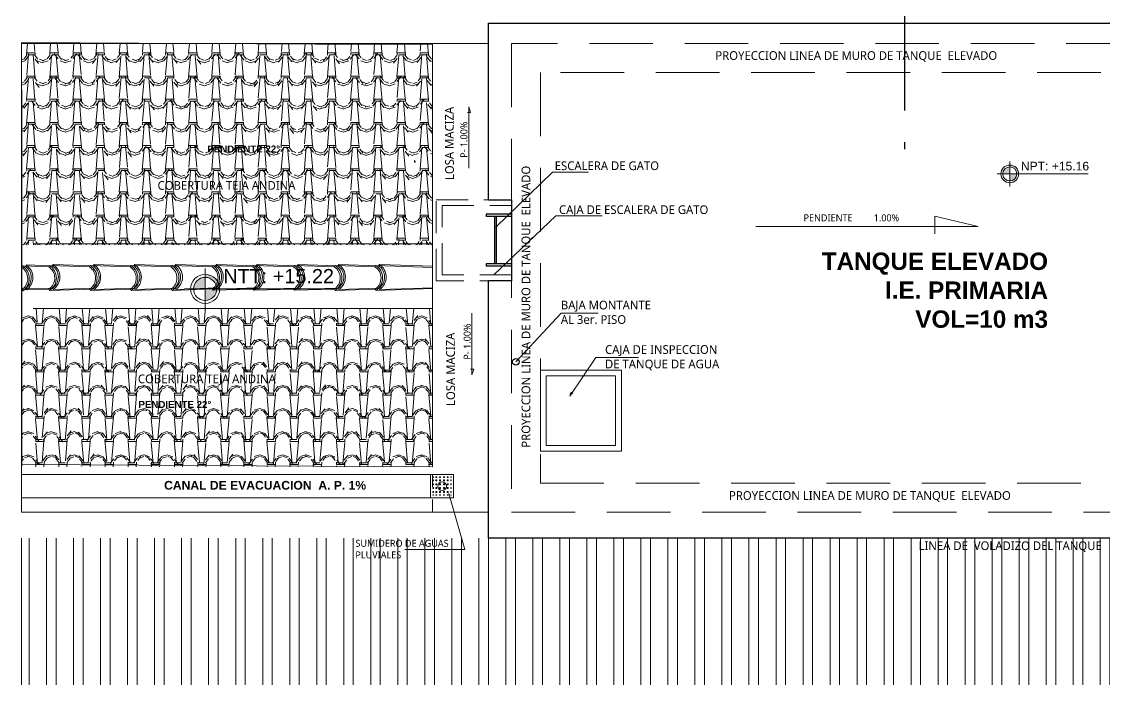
# Model space of a CAD drawing. Header units: metres. Extents: x 27 to 147, y -173 to 8.
# Drawn here: x 117.14 to 125.66, y -137.37 to -132.2 of the extents above; entities that cross this region are included whole.
import ezdxf

# ---------------------------------------------------------------- set-up
doc = ezdxf.new("R2010")
doc.units = ezdxf.units.M
for name, pattern in [('1CORTE', [1.5, 1, -0.25, 0, -0.25]), ('DASHED2', [0.375, 0.25, -0.125]), ('Rayas', [282.22222328186047, 141.11111164093, -141.1111116409305])]:
    doc.linetypes.add(name, pattern=pattern)
for name, color, linetype, lineweight in [('Estructura Compleja - Cubiertas_Pluma_Nº__32', 15, 'Continuous', 35), ('GRAFO 0 BLANCO', 7, 'Continuous', 0), ('grafo 2', 31, 'Continuous', 20), ('GYF-RESERVORIOS', 14, 'Continuous', 30), ('I.S.-PLANTAS', 251, 'Continuous', 13), ('I.S.-TUB SAL 2', 140, 'Continuous', 50), ('Mobiliario interno', 251, 'Continuous', 0), ('PROYECCION LOSA', 7, 'Rayas', 5), ('TEXTOS-SUBTITULO', 7, 'Continuous', 30), ('Vanos', 140, 'Continuous', 5)]:
    doc.layers.add(name, color=color, linetype=linetype, lineweight=lineweight)
doc.styles.add('Estilo-cotas', font='trebuc.ttf')
doc.styles.add('JOS', font='arial.ttf', dxfattribs={"height": 1})
doc.styles.add('TURBO_BASS', font='swisseb.ttf')

msp = doc.modelspace()

# ---------------------------------------------------------------- hatches: boundary and pattern name
at = {"layer": 'GRAFO 0 BLANCO', "true_color": 0x939598}
h = msp.add_hatch(color=252, dxfattribs=at)
edge = h.paths.add_edge_path()
edge.add_line((124.967435743119, -133.3929325023514), (124.9119500501392, -133.3929325014755))
edge.add_line((124.9119500501392, -133.3929325014755), (124.9119500501392, -133.4484181943457))
edge.add_arc((124.911950050632, -133.3929325014755), 0.05548569287027927, 269.9999994913017, 359.9999990956475)
edge = h.paths.add_edge_path()
edge.add_arc((124.9119500505224, -133.3929325023514), 0.05548569374606153, 90.00000039565423, 180)
edge.add_line((124.8564643571597, -133.3929325023514), (124.9119500501394, -133.3929325014755))
edge.add_line((124.9119500501392, -133.3929325014755), (124.9119500501392, -133.3374468086053))
edge = h.paths.add_edge_path()
edge.add_line((124.9119500501392, -133.3232888511042), (124.9119500501392, -133.3374468086053))
edge.add_arc((124.9119500497562, -133.3929325023514), 0.05548569374606153, 0, 89.99999960434582, ccw=False)
edge.add_line((124.967435743119, -133.3929325023514), (124.9815937014959, -133.3929325014755))
edge.add_arc((124.911950050632, -133.3929325014755), 0.06964365086400444, 0, 90.00000040528428)
h = msp.add_hatch(color=252, dxfattribs=at)
edge = h.paths.add_edge_path()
edge.add_line((118.6736763081501, -134.2971403894366), (118.5827284836202, -134.297140388001))
edge.add_line((118.5827284836202, -134.2971403880009), (118.5827284836202, -134.3880882123512))
edge.add_arc((118.582728484428, -134.2971403880009), 0.0909478243503778, 269.9999994913017, 359.9999990956475)
edge = h.paths.add_edge_path()
edge.add_arc((118.5827284842483, -134.2971403894366), 0.09094782578589185, 90.00000039565423, 180)
edge.add_line((118.4917806590907, -134.2971403894366), (118.5827284836206, -134.297140388001))
edge.add_line((118.5827284836202, -134.2971403880009), (118.5827284836202, -134.2061925636507))
edge = h.paths.add_edge_path()
edge.add_line((118.5827284836202, -134.182985942892), (118.5827284836202, -134.2061925636506))
edge.add_arc((118.5827284829924, -134.2971403894366), 0.09094782578589185, 0, 89.99999960434582, ccw=False)
edge.add_line((118.6736763081501, -134.2971403894366), (118.6968829303443, -134.297140388001))
edge.add_arc((118.582728484428, -134.2971403880009), 0.1141544459164764, 0, 90.00000040528428)
at = {"layer": 'I.S.-PLANTAS'}
h = msp.add_hatch(dxfattribs=at)
h.set_pattern_fill('SPANTIL1', color=13, scale=0.1820183943898923, style=2, pattern_type=2)
h.set_pattern_definition([(94.96969999999999, (373.8902388640589, 175.3504138949341), (0.182016812105273, -2.184220924074259), [0.1680888907040226, -4.034132102767782]), (0, (373.8756773925078, 175.5178708177728), (0.1820183943898924, 0.1820183943898923), [0.01456147155119139, -0.167456922838701]), (180, (374.0576957868976, 175.5324322893241), (-0.1820183943898924, -0.1820183943898923), [0.05096515042916986, -0.1310532439607225]), (270, (374.0067306364684, 175.5324322893241), (0.1820183943898923, -0.1820183943898923), [0.01820183943898923, -0.1638165549509031]), (90, (373.8902388640589, 175.5142304498851), (-0.1820183943898923, 0.1820183943898924), [0.01820183943898923, -0.1638165549509031]), (180, (373.8902388640589, 175.5324322893241), (-0.1820183943898924, -0.1820183943898923), [0.01456147155119139, -0.167456922838701]), (180, (374.0576957868976, 175.5178708177728), (-0.1820183943898924, -0.1820183943898923), [0.03640367887797848, -0.1456147155119139]), (265.0303, (374.0212921080196, 175.5178708177728), (-0.1820168121052751, -2.184220924074259), [0.1680888907040226, -4.034132102767782]), (232.6961, (374.0212921080196, 175.5087698980533), (2.366236558767758, 3.094314659813084), [0.04805431226608669, -4.757369269570018]), (198.4349, (373.9921691649173, 175.4705460352315), (-0.3640368678836977, -0.1820181037470533), [0.04604737744954375, -0.5295452047065418]), (161.5651, (373.9484847502637, 175.4559845636803), (0.3640368678836977, -0.1820181037470536), [0.04604737744954376, -0.5295452047065419]), (127.3039, (373.9048003356102, 175.4705460352315), (-2.366236558767758, 3.094314659813084), [0.04805431226608669, -4.757369269570018]), (200.2249, (373.9830682451978, 175.4832873228389), (2.002201840347323, 0.7280750947916921), [0.03685599458803736, -3.648735637424739]), (159.7751, (373.9484847502637, 175.4705460352315), (-2.002201840347323, 0.7280750947916927), [0.03685599458803734, -3.648735637424739]), (127.4054, (373.9139012553296, 175.4832873228389), (-1.820185755457934, 2.366237755556367), [0.0389535745649863, -3.856410070559052]), (232.5946, (374.0067306364684, 175.5142304498851), (1.820185755457935, 2.366237755556365), [0.03895357456498646, -3.856410070559069])])
h.paths.add_polyline_path([(120.3704249232273, -132.3678953576365), (117.1398441288075, -132.3678953576365), (117.1398421179423, -133.9491769562304), (120.3704229123622, -133.9491769562304)])
h = msp.add_hatch(dxfattribs=at)
h.set_pattern_fill('SPANTIL1', color=13, scale=0.1820183943898923, style=2, pattern_type=2)
h.set_pattern_definition([(274.9697, (378.6274624496851, 175.7547181478436), (-0.1820168121052733, 2.184220924074259), [0.1680888907040226, -4.034132102767782]), (180, (378.6420239212363, 175.587261225005), (-0.1820183943898924, -0.1820183943898923), [0.01456147155119139, -0.167456922838701]), (0, (378.4600055268465, 175.5726997534537), (0.1820183943898923, 0.1820183943898923), [0.05096515042916986, -0.1310532439607225]), (90, (378.5109706772756, 175.5726997534537), (-0.1820183943898923, 0.1820183943898923), [0.01820183943898923, -0.1638165549509031]), (270, (378.6274624496851, 175.5909015928927), (0.1820183943898923, -0.1820183943898923), [0.01820183943898923, -0.1638165549509031]), (0, (378.6274624496851, 175.5726997534537), (0.1820183943898923, 0.1820183943898923), [0.01456147155119139, -0.167456922838701]), (0, (378.4600055268465, 175.587261225005), (0.1820183943898923, 0.1820183943898923), [0.03640367887797848, -0.1456147155119139]), (85.0303, (378.4964092057245, 175.587261225005), (0.1820168121052748, 2.184220924074259), [0.168088890704022, -4.034132102767763]), (52.69609999999999, (378.4964092057245, 175.5963621447245), (-2.366236558767757, -3.094314659813084), [0.04805431226608669, -4.757369269570018]), (18.4349, (378.5255321488269, 175.6345860075463), (0.3640368678836977, 0.1820181037470534), [0.04604737744954359, -0.5295452047065393]), (341.5651, (378.5692165634804, 175.6491474790975), (-0.3640368678836977, 0.1820181037470535), [0.04604737744954374, -0.5295452047065417]), (307.3039, (378.612900978134, 175.6345860075463), (2.366236558767758, -3.094314659813084), [0.04805431226608669, -4.757369269570018]), (20.2249, (378.5346330685463, 175.621844719939), (-2.002201840347323, -0.7280750947916922), [0.0368559945880372, -3.648735637424723]), (339.7751, (378.5692165634804, 175.6345860075463), (2.002201840347323, -0.7280750947916925), [0.03685599458803735, -3.648735637424739]), (307.4054, (378.6038000584145, 175.621844719939), (1.820185755457935, -2.366237755556366), [0.03895357456498646, -3.856410070559069]), (52.5946, (378.5109706772756, 175.5909015928927), (-1.820185755457935, -2.366237755556366), [0.03895357456498646, -3.856410070559069])])
h.paths.add_polyline_path([(120.3704330994852, -134.4495655298609), (117.1398504295964, -134.4495654236482), (117.1398317257352, -135.6955365778246), (120.370414395624, -135.6955366840374)])
at = {"layer": 'Mobiliario interno'}
h = msp.add_hatch(dxfattribs=at)
h.set_pattern_fill('STEEL', color=256, scale=1.7, angle=45)
h.set_pattern_definition([(90, (285.4979310716631, 195.4836058860733), (-0.2125000000000001, 0), []), (90, (285.422800976162, 195.5587359815744), (-0.2125000000000001, 0), [])])
h.paths.add_polyline_path([(117.2192027464145, -136.2571803287343), (127.6396572425206, -136.2570560307564), (127.6394295262844, -136.3321184444627), (127.6395938747117, -143.0152773942381), (120.824278805521, -143.0152749032225), (120.8241144570936, -143.0344686229824), (117.1394868925689, -143.0344686229824), (117.1395388754795, -136.2571210916067)])

# ---------------------------------------------------------------- linework, layer by layer
at = {"layer": 'Estructura Compleja - Cubiertas_Pluma_Nº__32', "linetype": 'Continuous', "lineweight": 25}
msp.add_arc((120.2504199210138, -133.2890353149089), 0.0207426888659356, 177.4508896730731, 218.6865147182809, dxfattribs=at)
at = {"layer": 'GRAFO 0 BLANCO', "color": 252, "true_color": 0x939598}
for p, q in [((124.9119500501392, -133.3929325014755), (124.9119500501392, -133.2946023514613)), ((124.9119500501392, -133.2946023514613), (124.9119500501392, -133.4912626532414)), ((124.8136198989207, -133.3929325014755), (125.5292354911153, -133.3929325014755)), ((125.5292354911153, -133.3929325014755), (124.9119500501392, -133.3929325014755)), ((118.5827284836202, -134.2971403880009), (118.5827284836202, -134.1359652679074)), ((118.5827284836202, -134.1359652679074), (118.5827284836202, -134.4583155109657)), ((118.4215533615528, -134.2971403880009), (119.5945346800606, -134.2971403880009)), ((119.5945346800606, -134.2971403880009), (118.5827284836202, -134.2971403880009))]:
    msp.add_line(p, q, dxfattribs=at)
for centre, radius in [((124.9119500501392, -133.3929325014755), 0.0696436513754476), ((124.9119500501392, -133.3929325014755), 0.05548569300177488), ((118.5827284836202, -134.2971403880009), 0.1141544467547942), ((118.5827284836202, -134.2971403880009), 0.09094782456591517)]:
    msp.add_circle(centre, radius, dxfattribs=at)
at = {"layer": 'grafo 2', "linetype": 'Continuous'}
msp.add_lwpolyline([(120.8104311437078, -136.0528249249549), (117.1395369476054, -136.0528263537727), (117.1395369476054, -132.3678970707401), (120.8104311437078, -132.3678956419223)], dxfattribs=at)
at = {"layer": 'GYF-RESERVORIOS'}
for p, q in [((120.8104311437078, -133.5955764566332), (120.9924864045154, -133.5955764566332)), ((120.9924864045154, -133.5955764566332), (120.9924864045137, -134.2326408369979)), ((120.9924864045146, -134.2326408369979), (120.8104311437078, -134.2326408369979))]:
    msp.add_line(p, q, dxfattribs=at)
msp.add_lwpolyline([(120.8104311437078, -133.5955764566332), (120.8104311437078, -132.2081574288979), (126.7868733495844, -132.2081574288979), (126.7868733495844, -136.2571210464311), (120.8104311437078, -136.2571210464311), (120.8104311437078, -134.2326408369979)], dxfattribs=at)
at = {"layer": 'I.S.-PLANTAS', "color": 251, "linetype": 'DASHED2', "lineweight": 9, "ltscale": 0.2}
msp.add_line((120.3704514577255, -136.0530625308857), (120.3704514577255, -132.3681332461579), dxfattribs=at)
at = {"layer": 'I.S.-PLANTAS', "color": 13}
for p, q in [((117.2305534443448, -133.9426629200051), (120.3748048510885, -133.9426629200051)), ((117.2305689051386, -133.9426783807988), (120.3748203118823, -133.9426783807988)), ((117.1466003889135, -134.1167679413875), (117.1398421845403, -134.1270764822611)), ((117.1466158497074, -134.1167834021812), (117.1398576453342, -134.1270919430548)), ((117.3524162336078, -134.1236804806622), (117.1466003878149, -134.1167679413506)), ((117.3805222215822, -134.1157868239658), (117.1747063757894, -134.1088742846542)), ((117.359174437981, -134.1133719380935), (117.3524162336078, -134.1236804789671)), ((117.6728279943483, -134.123906319109), (117.359174437981, -134.1133719380935)), ((117.3872804259554, -134.105478281397), (117.3805222215822, -134.1157868222706)), ((117.7009339823227, -134.1160126624125), (117.3872804259554, -134.105478281397)), ((117.6795861988275, -134.1135977765402), (117.6728279943483, -134.123906319109)), ((117.9932397551948, -134.1241321575557), (117.6795861988275, -134.1135977765402)), ((117.7076921868019, -134.1057041198438), (117.7009339823227, -134.1160126624125)), ((118.0213457431693, -134.1162385008593), (117.7076921868019, -134.1057041198438)), ((117.999997959568, -134.1138236166822), (117.9932397551948, -134.1241321575557)), ((118.3136515159354, -134.1243579960025), (117.999997959568, -134.1138236166822)), ((118.0281039475424, -134.1059299599857), (118.0213457431693, -134.1162385008593)), ((118.3417575039098, -134.116464339306), (118.0281039475424, -134.1059299599857)), ((118.3231863142432, -134.1135582246379), (118.3134147675324, -134.1243500439206)), ((118.6368221199738, -134.1225512850381), (118.3231863142432, -134.1135582246379)), ((118.3512923022176, -134.1056645679415), (118.3415207555068, -134.1164563872242)), ((118.6649281079482, -134.1146576283417), (118.3512923022176, -134.1056645679415)), ((118.643580324347, -134.1122427441646), (118.6368221199738, -134.1225512850381)), ((118.9572338807143, -134.1227771234849), (118.643580324347, -134.1122427441646)), ((118.6716863123214, -134.1043490874681), (118.6649281079482, -134.1146576283417)), ((118.9853398686888, -134.1148834667884), (118.6716863123214, -134.1043490874681)), ((118.9639920850875, -134.1124685826113), (118.9572338807143, -134.1227771234849)), ((119.2776456414549, -134.1230029619316), (118.9639920850875, -134.1124685826113)), ((118.9920980730619, -134.1045749259148), (118.9853398686888, -134.1148834667884)), ((119.3057516294293, -134.1151093052351), (118.9920980730619, -134.1045749259148)), ((119.284403845934, -134.1126944210581), (119.2776456414549, -134.1230029619316)), ((119.5980574023014, -134.1232288020735), (119.284403845934, -134.1126944210581)), ((119.3125098339085, -134.1048007643616), (119.3057516294293, -134.1151093052351)), ((119.6261633902758, -134.1153351453771), (119.3125098339085, -134.1048007643616)), ((119.6048156066746, -134.1129202612), (119.5980574023014, -134.1232288020735)), ((119.918469163042, -134.1234546405203), (119.6048156066746, -134.1129202612)), ((119.632921594649, -134.1050266045036), (119.6261633902758, -134.1153351453771)), ((119.9465751510164, -134.1155609838239), (119.632921594649, -134.1050266045036)), ((119.9252273674151, -134.1131460996468), (119.918469163042, -134.1234546405203)), ((120.370451456724, -134.1280994114906), (119.9252273674151, -134.1131460996468)), ((119.9533333553895, -134.1052524429503), (119.9465751510164, -134.1155609838239)), ((120.3704253433846, -134.119260909055), (119.9533333553895, -134.1052524429503)), ((117.3825366217777, -134.290700999635), (117.1747063757894, -134.2972819097686)), ((117.3895304389962, -134.3008511650765), (117.3825366217777, -134.2907009979399)), ((117.7029483825182, -134.2909268380818), (117.3895304389962, -134.3008511650765)), ((117.7099421997368, -134.3010770035232), (117.7029483825182, -134.2909268380818)), ((118.0233601432588, -134.2911526765286), (117.7099421997368, -134.3010770035232)), ((118.0303539604773, -134.30130284197), (118.0233601432588, -134.2911526765286)), ((118.3437719039994, -134.2913785149753), (118.0303539604773, -134.30130284197)), ((118.6388365200634, -134.2974654607074), (118.3254278482136, -134.3081948635215)), ((118.353533836188, -134.3003012068251), (118.3437719039994, -134.2913785149753)), ((118.6669425080378, -134.289571804011), (118.353533836188, -134.3003012068251)), ((118.6458303372819, -134.3076156261488), (118.6388365200634, -134.2974654607074)), ((118.9592482808039, -134.2976912991542), (118.6458303372819, -134.3076156261488)), ((118.6739363252563, -134.2997219694524), (118.6669425080378, -134.289571804011)), ((118.9873542687783, -134.2897976424577), (118.6739363252563, -134.2997219694524)), ((118.9662420980225, -134.3078414645956), (118.9592482808039, -134.2976912991542)), ((119.2796600416504, -134.2979171392961), (118.9662420980225, -134.3078414645956)), ((118.9943480859969, -134.2999478078991), (118.9873542687783, -134.2897976424577)), ((119.3077660296248, -134.2900234825996), (118.9943480859969, -134.2999478078991)), ((119.2866538588689, -134.3080673047375), (119.2796600416504, -134.2979171392961)), ((119.600071802391, -134.2981429777428), (119.2866538588689, -134.3080673047375)), ((119.3147598468433, -134.300173648041), (119.3077660296248, -134.2900234825996)), ((119.6281777903654, -134.2902493210464), (119.3147598468433, -134.300173648041)), ((119.6070656196096, -134.3082931431842), (119.600071802391, -134.2981429777428)), ((119.635171607584, -134.3003994864878), (119.6281777903654, -134.2902493210464)), ((119.9485895511059, -134.2904751594931), (119.635171607584, -134.3003994864878)), ((120.3727293474941, -134.2944201522346), (119.9274773803501, -134.308518981631)), ((119.9555833683245, -134.3006253249346), (119.9485895511059, -134.2904751594931)), ((120.3727014726551, -134.2874173496193), (119.9555833683245, -134.3006253249346)), ((117.1488504019544, -134.312140825067), (117.1418565847358, -134.3019906579304)), ((117.1488658627483, -134.3121562858607), (117.1418720455297, -134.3020061187241)), ((117.3544306338033, -134.2985946563315), (117.1466003878149, -134.3051755664651)), ((117.3614244510218, -134.308744821773), (117.3544306338033, -134.2985946546363)), ((117.6748423945438, -134.2988204947782), (117.3614244510218, -134.308744821773)), ((117.6818362117624, -134.3089706602197), (117.6748423945438, -134.2988204947782)), ((117.9952541552844, -134.299046333225), (117.6818362117624, -134.3089706602197)), ((118.0022479725029, -134.3091964986664), (117.9952541552844, -134.299046333225)), ((118.315665916025, -134.2992721716718), (118.0022479725029, -134.3091964986664)), ((118.3254278482136, -134.3081948635215), (118.315665916025, -134.2992721716718)), ((119.9204835631315, -134.2983688161896), (119.6070656196096, -134.3082931431842)), ((119.9274773803501, -134.308518981631), (119.9204835631315, -134.2983688161896)), ((117.2305534443448, -134.4499266003423), (120.3704330994852, -134.4499266003423))]:
    msp.add_line(p, q, dxfattribs=at)
msp.add_lwpolyline([(120.3704253055519, -135.6955366840374), (117.1395369121656, -135.6778487550108), (117.1395368419776, -132.3590524774494), (120.3704252353639, -132.376740406476)], close=True, dxfattribs=at)
for centre, radius, start, end in [((117.0820621026221, -134.2152105955294), 0.1053857655607877, 304.5681930095083, 56.75144308248212), ((117.0820621026221, -134.2152105955294), 0.1177121334209242, 304.5681930095083, 56.75144308248212), ((117.1101680905965, -134.2073169388329), 0.1053857655607877, 304.5681930095083, 56.75144308248212), ((117.1101680905965, -134.2073169388329), 0.1177121334209242, 304.5681930095083, 56.75144308248212), ((117.2946361516895, -134.2118145922354), 0.1053857655607877, 304.5681930095083, 56.75144308248212), ((117.2946361516895, -134.2118145922354), 0.1177121334209242, 304.5681930095083, 56.75144308248212), ((117.3227421396639, -134.2039209355389), 0.1053857655607877, 304.5681930095083, 56.75144308248212), ((117.3227421396639, -134.2039209355389), 0.1177121334209242, 304.5681930095083, 56.75144308248212), ((117.6150479124301, -134.2120404306821), 0.1053857655607877, 304.5681930095083, 56.75144308248212), ((117.6150479124301, -134.2120404306821), 0.1177121334209242, 304.5681930095083, 56.75144308248212), ((117.6431539004045, -134.2041467739857), 0.1053857655607877, 304.5681930095083, 56.75144308248212), ((117.6431539004045, -134.2041467739857), 0.1177121334209242, 304.5681930095083, 56.75144308248212), ((117.9354596731706, -134.2122662691289), 0.1053857655607877, 304.5681930095083, 56.75144308248212), ((117.9354596731706, -134.2122662691289), 0.1177121334209242, 304.5681930095083, 56.75144308248212), ((117.963565661145, -134.2043726124324), 0.1053857655607877, 304.5681930095083, 56.75144308248212), ((117.963565661145, -134.2043726124324), 0.1177121334209242, 304.5681930095083, 56.75144308248212), ((118.2558714340171, -134.2124921075756), 0.1053857655607877, 304.5681930095083, 56.75144308248212), ((118.2592363083595, -134.2116259324412), 0.1170763787178998, 304.4280288893383, 56.89160718704978), ((118.2839774219916, -134.2045984508792), 0.1053857655607877, 304.5681930095083, 56.75144308248212), ((118.2873422963339, -134.2037322757448), 0.1170763787178998, 304.4280288893383, 56.89160718704978), ((118.5790420379495, -134.2106853966113), 0.1053857655607877, 304.5681930095083, 56.75144308248212), ((118.5790420379495, -134.2106853966113), 0.1177121334209242, 304.5681930095083, 56.75144308248212), ((118.6071480259239, -134.2027917399148), 0.1053857655607877, 304.5681930095083, 56.75144308248212), ((118.6071480259239, -134.2027917399148), 0.1177121334209242, 304.5681930095083, 56.75144308248212), ((118.8994537987961, -134.210911235058), 0.1053857655607877, 304.5681930095083, 56.75144308248212), ((118.8994537987961, -134.210911235058), 0.1177121334209242, 304.5681930095083, 56.75144308248212), ((118.9275597867705, -134.2030175783615), 0.1053857655607877, 304.5681930095083, 56.75144308248212), ((118.9275597867705, -134.2030175783615), 0.1177121334209242, 304.5681930095083, 56.75144308248212), ((119.2198655595366, -134.2111370751999), 0.1053857655607877, 304.5681930095083, 56.75144308248212), ((119.2198655595366, -134.2111370751999), 0.1177121334209242, 304.5681930095083, 56.75144308248212), ((119.247971547511, -134.2032434185035), 0.1053857655607877, 304.5681930095083, 56.75144308248212), ((119.247971547511, -134.2032434185035), 0.1177121334209242, 304.5681930095083, 56.75144308248212), ((119.5402773202772, -134.2113629136467), 0.1053857655607877, 304.5681930095083, 56.75144308248212), ((119.5402773202772, -134.2113629136467), 0.1177121334209242, 304.5681930095083, 56.75144308248212), ((119.5683833082516, -134.2034692569503), 0.1053857655607877, 304.5681930095083, 56.75144308248212), ((119.5683833082516, -134.2034692569503), 0.1177121334209242, 304.5681930095083, 56.75144308248212), ((119.8606890810178, -134.2115887520935), 0.1053857655607877, 304.5681930095083, 56.75144308248212), ((119.8606890810178, -134.2115887520935), 0.1177121334209242, 304.5681930095083, 56.75144308248212), ((119.8887950689922, -134.203695095397), 0.1053857655607877, 304.5681930095083, 56.75144308248212), ((119.8887950689922, -134.203695095397), 0.1177121334209242, 304.5681930095083, 56.75144308248212)]:
    msp.add_arc(centre, radius, start, end, dxfattribs=at)
at = {"layer": 'I.S.-TUB SAL 2', "color": 3, "lineweight": 30}
msp.add_circle((121.0255667092047, -134.8697053369567), 0.02613760126645956, dxfattribs=at)
at = {"layer": 'PROYECCION LOSA'}
msp.add_line((117.1395388754795, -136.2571210916067), (117.1394868925689, -142.0529060783468), dxfattribs=at)
at = {"layer": 'Vanos', "color": 3, "linetype": '1CORTE', "lineweight": 30}
msp.add_line((124.0823764638221, -131.8931905804972), (124.0843121898673, -133.198282107506), dxfattribs=at)
at = {"layer": 'Vanos', "color": 145, "linetype": 'DASHED2'}
for p, q in [((120.1431860159396, -132.3678955223397), (117.4583777700438, -132.3678952037663)), ((120.1431888353113, -136.052824845908), (117.4583744745145, -136.0528255553966))]:
    msp.add_line(p, q, dxfattribs=at)
at = {"layer": 'Vanos', "color": 145}
for p, q in [((120.3704514577255, -132.7086887199667), (120.3704514577255, -132.5266703255768)), ((121.0255667092047, -134.8697053369567), (121.3843848450137, -134.4878186381532)), ((121.3843848450137, -134.4878186381532), (121.6747463322428, -134.4870113013323)), ((121.4521352868121, -135.1396546022564), (121.6557315633793, -134.8359332646891)), ((121.6557315633793, -134.8359332646891), (121.9926515873443, -134.8359332646891)), ((121.4521352868121, -135.1396546022564), (121.4595036114173, -135.1101951487863)), ((121.4595036114173, -135.1101951487863), (121.4745519295921, -135.1207011777725)), ((120.5369711197001, -135.7565928711002), (120.3549527253102, -135.7565928711002)), ((120.3549527253102, -135.7565928711002), (120.3549527253102, -135.93861126549)), ((120.3777050246089, -135.7755531205157), (120.3739129747258, -135.7755531205157)), ((120.3739129747258, -135.7755531205157), (120.3739129747258, -135.7793451703989)), ((120.3739129747258, -135.7793451703989), (120.3739129747258, -135.7755531205157)), ((120.3739129747258, -135.7755531205157), (120.3777050246089, -135.7755531205157)), ((120.3739129747258, -135.7793451703989), (120.3777050246089, -135.7793451703989)), ((120.3777050246089, -135.7793451703989), (120.3739129747258, -135.7793451703989)), ((120.3777050246089, -135.7983054198145), (120.3739129747258, -135.7983054198145)), ((120.3739129747258, -135.7983054198145), (120.3739129747258, -135.8058895195807)), ((120.3739129747258, -135.7983054198145), (120.3777050246089, -135.7983054198145)), ((120.3739129747258, -135.8058895195807), (120.3739129747258, -135.7983054198145)), ((120.3739129747258, -135.8058895195807), (120.3777050246089, -135.8058895195807)), ((120.3777050246089, -135.8058895195807), (120.3739129747258, -135.8058895195807)), ((120.3777050246089, -135.8286418188795), (120.3739129747258, -135.8286418188795)), ((120.3739129747258, -135.8286418188795), (120.3739129747258, -135.8362259186457)), ((120.3739129747258, -135.8286418188795), (120.3777050246089, -135.8286418188795)), ((120.3739129747258, -135.8362259186457), (120.3739129747258, -135.8286418188795)), ((120.3777050246089, -135.7793451703989), (120.3777050246089, -135.7755531205157)), ((120.3777050246089, -135.7755531205157), (120.3777050246089, -135.7793451703989)), ((120.3777050246089, -135.8058895195807), (120.3777050246089, -135.7983054198145)), ((120.3777050246089, -135.7983054198145), (120.3777050246089, -135.8058895195807)), ((120.3777050246089, -135.8362259186457), (120.3777050246089, -135.8286418188795)), ((120.3777050246089, -135.8286418188795), (120.3777050246089, -135.8362259186457)), ((120.4042493737908, -135.7755531205157), (120.3966652740245, -135.7755531205157)), ((120.3966652740245, -135.7755531205157), (120.3966652740245, -135.7793451703989)), ((120.3966652740245, -135.7793451703989), (120.3966652740245, -135.7755531205157)), ((120.3966652740245, -135.7755531205157), (120.4042493737908, -135.7755531205157)), ((120.3966652740245, -135.7793451703989), (120.4042493737908, -135.7793451703989)), ((120.4042493737908, -135.7793451703989), (120.3966652740245, -135.7793451703989)), ((120.4042493737908, -135.7983054198145), (120.3966652740245, -135.7983054198145)), ((120.3966652740245, -135.7983054198145), (120.3966652740245, -135.8058895195807)), ((120.3966652740245, -135.8058895195807), (120.3966652740245, -135.7983054198145)), ((120.3966652740245, -135.7983054198145), (120.4042493737908, -135.7983054198145)), ((120.3966652740245, -135.8058895195807), (120.4042493737908, -135.8058895195807)), ((120.4042493737908, -135.8058895195807), (120.3966652740245, -135.8058895195807)), ((120.4042493737908, -135.8286418188795), (120.3966652740245, -135.8286418188795)), ((120.3966652740245, -135.8286418188795), (120.3966652740245, -135.8362259186457)), ((120.3966652740245, -135.8362259186457), (120.3966652740245, -135.8286418188795)), ((120.3966652740245, -135.8286418188795), (120.4042493737908, -135.8286418188795)), ((120.4042493737908, -135.7793451703989), (120.4042493737908, -135.7755531205157)), ((120.4042493737908, -135.7755531205157), (120.4042493737908, -135.7793451703989)), ((120.4042493737908, -135.8058895195807), (120.4042493737908, -135.7983054198145)), ((120.4042493737908, -135.7983054198145), (120.4042493737908, -135.8058895195807)), ((120.4042493737908, -135.8362259186457), (120.4042493737908, -135.8286418188795)), ((120.4042493737908, -135.8286418188795), (120.4042493737908, -135.8362259186457)), ((120.4345857728557, -135.7755531205157), (120.4270016730895, -135.7755531205157)), ((120.4270016730895, -135.7755531205157), (120.4270016730895, -135.7793451703989)), ((120.4270016730895, -135.7793451703989), (120.4270016730895, -135.7755531205157)), ((120.4270016730895, -135.7755531205157), (120.4345857728557, -135.7755531205157)), ((120.4270016730895, -135.7793451703989), (120.4345857728557, -135.7793451703989)), ((120.4345857728557, -135.7793451703989), (120.4270016730895, -135.7793451703989)), ((120.4345857728557, -135.7983054198145), (120.4270016730895, -135.7983054198145)), ((120.4270016730895, -135.7983054198145), (120.4270016730895, -135.8058895195807)), ((120.4270016730895, -135.8058895195807), (120.4270016730895, -135.7983054198145)), ((120.4270016730895, -135.7983054198145), (120.4345857728557, -135.7983054198145)), ((120.4270016730895, -135.8058895195807), (120.4345857728557, -135.8058895195807)), ((120.4345857728557, -135.8058895195807), (120.4270016730895, -135.8058895195807)), ((120.4345857728557, -135.8286418188795), (120.4270016730895, -135.8286418188795)), ((120.4270016730895, -135.8286418188795), (120.4270016730895, -135.8362259186457)), ((120.4270016730895, -135.8362259186457), (120.4270016730895, -135.8286418188795)), ((120.4270016730895, -135.8286418188795), (120.4345857728557, -135.8286418188795)), ((120.4345857728557, -135.7793451703989), (120.4345857728557, -135.7755531205157)), ((120.4345857728557, -135.7755531205157), (120.4345857728557, -135.7793451703989)), ((120.4345857728557, -135.8058895195807), (120.4345857728557, -135.7983054198145)), ((120.4345857728557, -135.7983054198145), (120.4345857728557, -135.8058895195807)), ((120.4345857728557, -135.8362259186457), (120.4345857728557, -135.8286418188795)), ((120.4345857728557, -135.8286418188795), (120.4345857728557, -135.8362259186457)), ((120.4649221719208, -135.7755531205157), (120.4573380721545, -135.7755531205157)), ((120.4573380721545, -135.7755531205157), (120.4573380721545, -135.7793451703989)), ((120.4573380721545, -135.7793451703989), (120.4573380721545, -135.7755531205157)), ((120.4573380721545, -135.7755531205157), (120.4649221719208, -135.7755531205157)), ((120.4573380721545, -135.7793451703989), (120.4649221719208, -135.7793451703989)), ((120.4649221719208, -135.7793451703989), (120.4573380721545, -135.7793451703989)), ((120.4649221719208, -135.7983054198145), (120.4573380721545, -135.7983054198145)), ((120.4573380721545, -135.7983054198145), (120.4573380721545, -135.8058895195807)), ((120.4573380721545, -135.8058895195807), (120.4573380721545, -135.7983054198145)), ((120.4573380721545, -135.7983054198145), (120.4649221719208, -135.7983054198145)), ((120.4573380721545, -135.8058895195807), (120.4649221719208, -135.8058895195807)), ((120.4649221719208, -135.8058895195807), (120.4573380721545, -135.8058895195807)), ((120.4649221719208, -135.8286418188795), (120.4573380721545, -135.8286418188795)), ((120.4573380721545, -135.8286418188795), (120.4573380721545, -135.8362259186457)), ((120.4573380721545, -135.8362259186457), (120.4573380721545, -135.8286418188795)), ((120.4573380721545, -135.8286418188795), (120.4649221719208, -135.8286418188795)), ((120.4649221719208, -135.7793451703989), (120.4649221719208, -135.7755531205157)), ((120.4649221719208, -135.7755531205157), (120.4649221719208, -135.7793451703989)), ((120.4649221719208, -135.8058895195807), (120.4649221719208, -135.7983054198145)), ((120.4649221719208, -135.7983054198145), (120.4649221719208, -135.8058895195807)), ((120.4649221719208, -135.8362259186457), (120.4649221719208, -135.8286418188795)), ((120.4649221719208, -135.8286418188795), (120.4649221719208, -135.8362259186457)), ((120.4952585709857, -135.7755531205157), (120.4876744712195, -135.7755531205157)), ((120.4876744712195, -135.7755531205157), (120.4876744712195, -135.7793451703989)), ((120.4876744712195, -135.7793451703989), (120.4876744712195, -135.7755531205157)), ((120.4876744712195, -135.7755531205157), (120.4952585709857, -135.7755531205157)), ((120.4876744712195, -135.7793451703989), (120.4952585709857, -135.7793451703989)), ((120.4952585709857, -135.7793451703989), (120.4876744712195, -135.7793451703989)), ((120.4952585709857, -135.7983054198145), (120.4876744712195, -135.7983054198145)), ((120.4876744712195, -135.7983054198145), (120.4876744712195, -135.8058895195807)), ((120.4876744712195, -135.8058895195807), (120.4876744712195, -135.7983054198145)), ((120.4876744712195, -135.7983054198145), (120.4952585709857, -135.7983054198145)), ((120.4876744712195, -135.8058895195807), (120.4952585709857, -135.8058895195807)), ((120.4952585709857, -135.8058895195807), (120.4876744712195, -135.8058895195807)), ((120.4952585709857, -135.8286418188795), (120.4876744712195, -135.8286418188795)), ((120.4876744712195, -135.8286418188795), (120.4876744712195, -135.8362259186457)), ((120.4876744712195, -135.8362259186457), (120.4876744712195, -135.8286418188795)), ((120.4876744712195, -135.8286418188795), (120.4952585709857, -135.8286418188795)), ((120.4952585709857, -135.7793451703989), (120.4952585709857, -135.7755531205157)), ((120.4952585709857, -135.7755531205157), (120.4952585709857, -135.7793451703989)), ((120.4952585709857, -135.8058895195807), (120.4952585709857, -135.7983054198145)), ((120.4952585709857, -135.7983054198145), (120.4952585709857, -135.8058895195807)), ((120.4952585709857, -135.8362259186457), (120.4952585709857, -135.8286418188795)), ((120.4952585709857, -135.8286418188795), (120.4952585709857, -135.8362259186457)), ((120.5180108702845, -135.7755531205157), (120.5142188204013, -135.7755531205157)), ((120.5142188204013, -135.7755531205157), (120.5142188204013, -135.7793451703989)), ((120.5142188204013, -135.7793451703989), (120.5142188204013, -135.7755531205157)), ((120.5142188204013, -135.7755531205157), (120.5180108702845, -135.7755531205157)), ((120.5142188204013, -135.7793451703989), (120.5180108702845, -135.7793451703989)), ((120.5180108702845, -135.7793451703989), (120.5142188204013, -135.7793451703989)), ((120.5180108702845, -135.7983054198145), (120.5142188204013, -135.7983054198145)), ((120.5142188204013, -135.7983054198145), (120.5142188204013, -135.8058895195807)), ((120.5142188204013, -135.7983054198145), (120.5180108702845, -135.7983054198145)), ((120.5142188204013, -135.8058895195807), (120.5142188204013, -135.7983054198145)), ((120.5142188204013, -135.8058895195807), (120.5180108702845, -135.8058895195807)), ((120.5180108702845, -135.8058895195807), (120.5142188204013, -135.8058895195807)), ((120.5180108702845, -135.8286418188795), (120.5142188204013, -135.8286418188795)), ((120.5142188204013, -135.8286418188795), (120.5142188204013, -135.8362259186457)), ((120.5142188204013, -135.8286418188795), (120.5180108702845, -135.8286418188795)), ((120.5142188204013, -135.8362259186457), (120.5142188204013, -135.8286418188795)), ((120.5180108702845, -135.7793451703989), (120.5180108702845, -135.7755531205157)), ((120.5180108702845, -135.7755531205157), (120.5180108702845, -135.7793451703989)), ((120.5180108702845, -135.8058895195807), (120.5180108702845, -135.7983054198145)), ((120.5180108702845, -135.7983054198145), (120.5180108702845, -135.8058895195807)), ((120.5180108702845, -135.8362259186457), (120.5180108702845, -135.8286418188795)), ((120.5180108702845, -135.8286418188795), (120.5180108702845, -135.8362259186457)), ((120.5369711197001, -135.93861126549), (120.5369711197001, -135.7565928711002)), ((120.3739129747258, -135.8362259186457), (120.3777050246089, -135.8362259186457)), ((120.3777050246089, -135.8362259186457), (120.3739129747258, -135.8362259186457)), ((120.3777050246089, -135.8589782179445), (120.3739129747258, -135.8589782179445)), ((120.3739129747258, -135.8589782179445), (120.3739129747258, -135.8665623177107)), ((120.3739129747258, -135.8589782179445), (120.3777050246089, -135.8589782179445)), ((120.3739129747258, -135.8665623177107), (120.3739129747258, -135.8589782179445)), ((120.3739129747258, -135.8665623177107), (120.3777050246089, -135.8665623177107)), ((120.3777050246089, -135.8665623177107), (120.3739129747258, -135.8665623177107)), ((120.3777050246089, -135.8893146170094), (120.3739129747258, -135.8893146170094)), ((120.3739129747258, -135.8893146170094), (120.3739129747258, -135.8968987167756)), ((120.3739129747258, -135.8893146170094), (120.3777050246089, -135.8893146170094)), ((120.3739129747258, -135.8968987167756), (120.3739129747258, -135.8893146170094)), ((120.3739129747258, -135.8968987167756), (120.3777050246089, -135.8968987167756)), ((120.3777050246089, -135.8968987167756), (120.3739129747258, -135.8968987167756)), ((120.3777050246089, -135.9158589661913), (120.3739129747258, -135.9158589661913)), ((120.3739129747258, -135.9158589661913), (120.3739129747258, -135.9196510160744)), ((120.3739129747258, -135.9196510160744), (120.3739129747258, -135.9158589661913)), ((120.3739129747258, -135.9158589661913), (120.3777050246089, -135.9158589661913)), ((120.3777050246089, -135.8665623177107), (120.3777050246089, -135.8589782179445)), ((120.3777050246089, -135.8589782179445), (120.3777050246089, -135.8665623177107)), ((120.3777050246089, -135.8968987167756), (120.3777050246089, -135.8893146170094)), ((120.3777050246089, -135.8893146170094), (120.3777050246089, -135.8968987167756)), ((120.3777050246089, -135.9196510160744), (120.3777050246089, -135.9158589661913)), ((120.3777050246089, -135.9158589661913), (120.3777050246089, -135.9196510160744)), ((120.3966652740245, -135.8362259186457), (120.4042493737908, -135.8362259186457)), ((120.4042493737908, -135.8362259186457), (120.3966652740245, -135.8362259186457)), ((120.4042493737908, -135.8589782179445), (120.3966652740245, -135.8589782179445)), ((120.3966652740245, -135.8589782179445), (120.3966652740245, -135.8665623177107)), ((120.3966652740245, -135.8665623177107), (120.3966652740245, -135.8589782179445)), ((120.3966652740245, -135.8589782179445), (120.4042493737908, -135.8589782179445)), ((120.3966652740245, -135.8665623177107), (120.4042493737908, -135.8665623177107)), ((120.4042493737908, -135.8665623177107), (120.3966652740245, -135.8665623177107)), ((120.4042493737908, -135.8893146170094), (120.3966652740245, -135.8893146170094)), ((120.3966652740245, -135.8893146170094), (120.3966652740245, -135.8968987167756)), ((120.3966652740245, -135.8968987167756), (120.3966652740245, -135.8893146170094)), ((120.3966652740245, -135.8893146170094), (120.4042493737908, -135.8893146170094)), ((120.3966652740245, -135.8968987167756), (120.4042493737908, -135.8968987167756)), ((120.4042493737908, -135.8968987167756), (120.3966652740245, -135.8968987167756)), ((120.4042493737908, -135.9158589661913), (120.3966652740245, -135.9158589661913)), ((120.3966652740245, -135.9158589661913), (120.3966652740245, -135.9196510160744)), ((120.3966652740245, -135.9196510160744), (120.3966652740245, -135.9158589661913)), ((120.3966652740245, -135.9158589661913), (120.4042493737908, -135.9158589661913)), ((120.4042493737908, -135.8665623177107), (120.4042493737908, -135.8589782179445)), ((120.4042493737908, -135.8589782179445), (120.4042493737908, -135.8665623177107)), ((120.4042493737908, -135.8968987167756), (120.4042493737908, -135.8893146170094)), ((120.4042493737908, -135.8893146170094), (120.4042493737908, -135.8968987167756)), ((120.4042493737908, -135.9196510160744), (120.4042493737908, -135.9158589661913)), ((120.4042493737908, -135.9158589661913), (120.4042493737908, -135.9196510160744)), ((120.4270016730895, -135.8362259186457), (120.4345857728557, -135.8362259186457)), ((120.4345857728557, -135.8362259186457), (120.4270016730895, -135.8362259186457)), ((120.4345857728557, -135.8589782179445), (120.4270016730895, -135.8589782179445)), ((120.4270016730895, -135.8589782179445), (120.4270016730895, -135.8665623177107)), ((120.4270016730895, -135.8665623177107), (120.4270016730895, -135.8589782179445)), ((120.4270016730895, -135.8589782179445), (120.4345857728557, -135.8589782179445)), ((120.4270016730895, -135.8665623177107), (120.4345857728557, -135.8665623177107)), ((120.4345857728557, -135.8665623177107), (120.4270016730895, -135.8665623177107)), ((120.4345857728557, -135.8893146170094), (120.4270016730895, -135.8893146170094)), ((120.4270016730895, -135.8893146170094), (120.4270016730895, -135.8968987167756)), ((120.4270016730895, -135.8968987167756), (120.4270016730895, -135.8893146170094)), ((120.4270016730895, -135.8893146170094), (120.4345857728557, -135.8893146170094)), ((120.4270016730895, -135.8968987167756), (120.4345857728557, -135.8968987167756)), ((120.4345857728557, -135.8968987167756), (120.4270016730895, -135.8968987167756)), ((120.4345857728557, -135.9158589661913), (120.4270016730895, -135.9158589661913)), ((120.4270016730895, -135.9158589661913), (120.4270016730895, -135.9196510160744)), ((120.4270016730895, -135.9196510160744), (120.4270016730895, -135.9158589661913)), ((120.4270016730895, -135.9158589661913), (120.4345857728557, -135.9158589661913)), ((120.4345857728557, -135.8665623177107), (120.4345857728557, -135.8589782179445)), ((120.4345857728557, -135.8589782179445), (120.4345857728557, -135.8665623177107)), ((120.4345857728557, -135.8968987167756), (120.4345857728557, -135.8893146170094)), ((120.4345857728557, -135.8893146170094), (120.4345857728557, -135.8968987167756)), ((120.4345857728557, -135.9196510160744), (120.4345857728557, -135.9158589661913)), ((120.4345857728557, -135.9158589661913), (120.4345857728557, -135.9196510160744)), ((120.4573380721545, -135.8362259186457), (120.4649221719208, -135.8362259186457)), ((120.4649221719208, -135.8362259186457), (120.4573380721545, -135.8362259186457)), ((120.4649221719208, -135.8589782179445), (120.4573380721545, -135.8589782179445)), ((120.4573380721545, -135.8589782179445), (120.4573380721545, -135.8665623177107)), ((120.4573380721545, -135.8665623177107), (120.4573380721545, -135.8589782179445)), ((120.4573380721545, -135.8589782179445), (120.4649221719208, -135.8589782179445)), ((120.4573380721545, -135.8665623177107), (120.4649221719208, -135.8665623177107)), ((120.4649221719208, -135.8665623177107), (120.4573380721545, -135.8665623177107)), ((120.4649221719208, -135.8893146170094), (120.4573380721545, -135.8893146170094)), ((120.4573380721545, -135.8893146170094), (120.4573380721545, -135.8968987167756)), ((120.4573380721545, -135.8968987167756), (120.4573380721545, -135.8893146170094)), ((120.4573380721545, -135.8893146170094), (120.4649221719208, -135.8893146170094)), ((120.4573380721545, -135.8968987167756), (120.4649221719208, -135.8968987167756)), ((120.4649221719208, -135.8968987167756), (120.4573380721545, -135.8968987167756)), ((120.4649221719208, -135.9158589661913), (120.4573380721545, -135.9158589661913)), ((120.4573380721545, -135.9158589661913), (120.4573380721545, -135.9196510160744)), ((120.4573380721545, -135.9196510160744), (120.4573380721545, -135.9158589661913)), ((120.4573380721545, -135.9158589661913), (120.4649221719208, -135.9158589661913)), ((120.4649221719208, -135.8665623177107), (120.4649221719208, -135.8589782179445)), ((120.4649221719208, -135.8589782179445), (120.4649221719208, -135.8665623177107)), ((120.4649221719208, -135.8968987167756), (120.4649221719208, -135.8893146170094)), ((120.4649221719208, -135.8893146170094), (120.4649221719208, -135.8968987167756)), ((120.4649221719208, -135.9196510160744), (120.4649221719208, -135.9158589661913)), ((120.4649221719208, -135.9158589661913), (120.4649221719208, -135.9196510160744)), ((120.4876744712195, -135.8362259186457), (120.4952585709857, -135.8362259186457)), ((120.4952585709857, -135.8362259186457), (120.4876744712195, -135.8362259186457)), ((120.4952585709857, -135.8589782179445), (120.4876744712195, -135.8589782179445)), ((120.4876744712195, -135.8589782179445), (120.4876744712195, -135.8665623177107)), ((120.4876744712195, -135.8665623177107), (120.4876744712195, -135.8589782179445)), ((120.4876744712195, -135.8589782179445), (120.4952585709857, -135.8589782179445)), ((120.4876744712195, -135.8665623177107), (120.4952585709857, -135.8665623177107)), ((120.4952585709857, -135.8665623177107), (120.4876744712195, -135.8665623177107)), ((120.4952585709857, -135.8893146170094), (120.4876744712195, -135.8893146170094)), ((120.4876744712195, -135.8893146170094), (120.4876744712195, -135.8968987167756)), ((120.4876744712195, -135.8968987167756), (120.4876744712195, -135.8893146170094)), ((120.4876744712195, -135.8893146170094), (120.4952585709857, -135.8893146170094)), ((120.4876744712195, -135.8968987167756), (120.4952585709857, -135.8968987167756)), ((120.4952585709857, -135.8968987167756), (120.4876744712195, -135.8968987167756)), ((120.4952585709857, -135.9158589661913), (120.4876744712195, -135.9158589661913)), ((120.4876744712195, -135.9158589661913), (120.4876744712195, -135.9196510160744)), ((120.4876744712195, -135.9196510160744), (120.4876744712195, -135.9158589661913)), ((120.4876744712195, -135.9158589661913), (120.4952585709857, -135.9158589661913)), ((120.4952585709857, -135.8665623177107), (120.4952585709857, -135.8589782179445)), ((120.4952585709857, -135.8589782179445), (120.4952585709857, -135.8665623177107)), ((120.4952585709857, -135.8968987167756), (120.4952585709857, -135.8893146170094)), ((120.4952585709857, -135.8893146170094), (120.4952585709857, -135.8968987167756)), ((120.4952585709857, -135.9196510160744), (120.4952585709857, -135.9158589661913)), ((120.4952585709857, -135.9158589661913), (120.4952585709857, -135.9196510160744)), ((120.5142188204013, -135.8362259186457), (120.5180108702845, -135.8362259186457)), ((120.5180108702845, -135.8362259186457), (120.5142188204013, -135.8362259186457)), ((120.5180108702845, -135.8589782179445), (120.5142188204013, -135.8589782179445)), ((120.5142188204013, -135.8589782179445), (120.5142188204013, -135.8665623177107)), ((120.5142188204013, -135.8589782179445), (120.5180108702845, -135.8589782179445)), ((120.5142188204013, -135.8665623177107), (120.5142188204013, -135.8589782179445)), ((120.5142188204013, -135.8665623177107), (120.5180108702845, -135.8665623177107)), ((120.5180108702845, -135.8665623177107), (120.5142188204013, -135.8665623177107)), ((120.5180108702845, -135.8893146170094), (120.5142188204013, -135.8893146170094)), ((120.5142188204013, -135.8893146170094), (120.5142188204013, -135.8968987167756)), ((120.5142188204013, -135.8893146170094), (120.5180108702845, -135.8893146170094)), ((120.5142188204013, -135.8968987167756), (120.5142188204013, -135.8893146170094)), ((120.5142188204013, -135.8968987167756), (120.5180108702845, -135.8968987167756)), ((120.5180108702845, -135.8968987167756), (120.5142188204013, -135.8968987167756)), ((120.5180108702845, -135.9158589661913), (120.5142188204013, -135.9158589661913)), ((120.5142188204013, -135.9158589661913), (120.5142188204013, -135.9196510160744)), ((120.5142188204013, -135.9196510160744), (120.5142188204013, -135.9158589661913)), ((120.5142188204013, -135.9158589661913), (120.5180108702845, -135.9158589661913)), ((120.5180108702845, -135.8665623177107), (120.5180108702845, -135.8589782179445)), ((120.5180108702845, -135.8589782179445), (120.5180108702845, -135.8665623177107)), ((120.5180108702845, -135.8968987167756), (120.5180108702845, -135.8893146170094)), ((120.5180108702845, -135.8893146170094), (120.5180108702845, -135.8968987167756)), ((120.5180108702845, -135.9196510160744), (120.5180108702845, -135.9158589661913)), ((120.5180108702845, -135.9158589661913), (120.5180108702845, -135.9196510160744)), ((120.3549527253102, -135.93861126549), (120.5369711197001, -135.93861126549)), ((120.3739129747258, -135.9196510160744), (120.3777050246089, -135.9196510160744)), ((120.3777050246089, -135.9196510160744), (120.3739129747258, -135.9196510160744)), ((120.3966652740245, -135.9196510160744), (120.4042493737908, -135.9196510160744)), ((120.4042493737908, -135.9196510160744), (120.3966652740245, -135.9196510160744)), ((120.4270016730895, -135.9196510160744), (120.4345857728557, -135.9196510160744)), ((120.4345857728557, -135.9196510160744), (120.4270016730895, -135.9196510160744)), ((120.4573380721545, -135.9196510160744), (120.4649221719208, -135.9196510160744)), ((120.4649221719208, -135.9196510160744), (120.4573380721545, -135.9196510160744)), ((120.4876744712195, -135.9196510160744), (120.4952585709857, -135.9196510160744)), ((120.4952585709857, -135.9196510160744), (120.4876744712195, -135.9196510160744)), ((120.5142188204013, -135.9196510160744), (120.5180108702845, -135.9196510160744)), ((120.5180108702845, -135.9196510160744), (120.5142188204013, -135.9196510160744))]:
    msp.add_line(p, q, dxfattribs=at)
at = {"layer": 'Vanos', "color": 7}
msp.add_line((117.1395388754795, -135.8571209205318), (117.139535071891, -132.6081564709839), dxfattribs=at)
at = {"layer": 'Vanos', "color": 12}
msp.add_line((117.1398438178464, -132.7319324658709), (117.1398403562312, -135.6887889285536), dxfattribs=at)
at = {"layer": 'Vanos', "color": 145, "lineweight": 5}
for p, q in [((120.6710562381539, -132.9095487599758), (120.6463111028572, -132.9095487599758)), ((120.6558216886671, -133.348417517915), (120.6558216886671, -132.8656281639541)), ((120.6558216886671, -132.8656281639541), (120.6710562381539, -132.9095487599758)), ((121.3142059006379, -133.3779463530684), (120.869431071641, -133.8102595691418)), ((121.3142059006379, -133.3779463530684), (121.5976943420173, -133.3779463530684)), ((120.8537339042622, -134.1871362384004), (121.3421187060521, -133.7223479153281)), ((121.3421187060521, -133.7223479153281), (121.7066876952996, -133.7223479153281)), ((124.6626918994875, -133.8065409378913), (124.3234740346621, -133.7242034955808)), ((124.3234740346621, -133.7242034955808), (124.3234740346621, -133.8634713979995)), ((120.869431071641, -133.8102595691418), (120.8727168702246, -133.8019478687829)), ((120.8727168702246, -133.8019478687829), (120.8772604264127, -133.8065815895289)), ((124.6626918994875, -133.8065409378913), (122.9152850009276, -133.8065409378913)), ((120.6804636103717, -134.4886847222933), (120.6804636103717, -134.9714740762542)), ((120.6956981598586, -134.9275534802325), (120.6709530245619, -134.9275534802325)), ((120.6804636103717, -134.9714740762542), (120.6956981598586, -134.9275534802325))]:
    msp.add_line(p, q, dxfattribs=at)
at = {"layer": 'Vanos', "color": 145, "lineweight": 30}
for p, q in [((120.9924480323859, -133.708528108666), (120.792227798557, -133.708528108666)), ((120.792227798557, -133.708528108666), (120.792227798557, -133.726729948105)), ((120.9924480323859, -133.726729948105), (120.792227798557, -133.726729948105)), ((120.8585595785323, -133.726729948105), (120.8585595785323, -134.0998676540088)), ((120.8722109581115, -133.726729948105), (120.8722109581115, -134.0998676540088)), ((120.9924480323859, -134.0998676540088), (120.792227798557, -134.0998676540088)), ((120.9924480323859, -134.1180694934478), (120.792227798557, -134.1180694934478))]:
    msp.add_line(p, q, dxfattribs=at)
at = {"layer": 'Vanos', "color": 2, "lineweight": 5}
for p, q in [((120.3549527253102, -135.7565928711002), (117.1395369476054, -135.7565928711002)), ((120.4990506208688, -135.9044828165419), (120.6244430842133, -136.3466351796294)), ((120.3549527253102, -135.93861126549), (117.1395369476054, -135.9386112654894)), ((120.6244430842133, -136.3466351796294), (120.1535488684889, -136.3466351796294))]:
    msp.add_line(p, q, dxfattribs=at)
at = {"layer": 'Vanos', "color": 145, "linetype": 'DASHED2', "ltscale": 2}
for points in [[(126.6048547120181, -132.3678955625111), (120.9924493011304, -132.3678956419223), (120.9924493011304, -136.0528248851475), (126.6048547120181, -136.0528248057364)], [(126.3773317190307, -132.5954185587178), (121.2199722941178, -132.5954186316904), (121.2199722941178, -135.8253018889409), (126.3773317190307, -135.8253018159683)]]:
    msp.add_lwpolyline(points, close=True, dxfattribs=at)
at = {"layer": 'Vanos', "color": 4, "linetype": 'DASHED2', "lineweight": 5}
msp.add_lwpolyline([(120.4009266227474, -133.5955764566332), (120.9924864045146, -133.5955764566332), (120.9924864045146, -134.2326408369979), (120.4009266227474, -134.2326408369979)], close=True, dxfattribs=at)
msp.add_lwpolyline([(120.4464312213448, -133.6410810552307), (120.9924864045146, -133.6410810552307), (120.9924864045146, -134.1871362384004), (120.4464312213448, -134.1871362384004), (120.4464312213448, -133.6410810552307)], dxfattribs=at)
at = {"layer": 'Vanos', "color": 145, "lineweight": 30, "flags": 128}
msp.add_lwpolyline([(120.792227798557, -134.0998676540088), (120.792227798557, -134.1180694934478)], dxfattribs=at)
at = {"layer": 'Vanos', "color": 145}
for points in [[(121.8570366744824, -134.935716414677), (121.2199722941178, -134.935716414677), (121.2199722941178, -135.5727807950416), (121.8570366744824, -135.5727807950416)], [(120.5369711197001, -135.7565928711002), (120.3549527253102, -135.7565928711002), (120.3549527253102, -135.93861126549), (120.5369711197001, -135.93861126549)]]:
    msp.add_lwpolyline(points, close=True, dxfattribs=at)
msp.add_lwpolyline([(121.8115320758849, -134.9812210132745), (121.2654768927153, -134.9812210132745), (121.2654768927153, -135.5272761964441), (121.8115320758849, -135.5272761964441), (121.8115320758849, -134.9812210132745)], dxfattribs=at)
msp.add_circle((120.4459619225051, -135.847602068295), 0.03412844894810481, dxfattribs=at)

# ---------------------------------------------------------------- texts
at = {"layer": 'GRAFO 0 BLANCO', "color": 252, "true_color": 0x939598, "style": 'JOS'}
for s, height, rotation, p in [('NPT: +15.16', 0.06812937566253308, 8.131555899896781e-09, (124.998785046606, -133.3655160682886)), ('NTT: +15.22', 0.1116723639973855, 8.131566493039395e-09, (118.7250616437124, -134.2522015069884))]:
    msp.add_text(s, height=height, rotation=rotation, dxfattribs=at).set_placement(p)
at = {"layer": 'TEXTOS-SUBTITULO', "insert": (125.2127089525401, -134.0114746322719), "char_height": 0.1365137957924192, "width": 2.628061941474546, "attachment_point": 3, "rotation": 359.96706369552606, "style": 'TURBO_BASS'}
msp.add_mtext('{\\fSwis721 LtEx BT|b1|i0|c0|p34;TANQUE ELEVADO\\P\\pi-0.40954,l0.54606,t0.54606;I.E.^IPRIMARIA \\P\\pi0,l0,tz;VOL=10 m3}', dxfattribs=at)
at = {"layer": 'Vanos', "color": 145, "attachment_point": 1, "style": 'Estilo-cotas'}
for s, insert, char_height in [('PROYECCION LINEA DE MURO DE TANQUE  ELEVADO', (122.595873368454, -132.4279067679077), 0.06825689789620962), ('ESCALERA DE GATO', (121.3325035134602, -133.2944693441065), 0.06825689789620962), ('COBERTURA TEJA ANDINA', (118.2085296512519, -133.4493569811353), 0.06825689789620962), ('CAJA DE ESCALERA DE GATO', (121.3658671005729, -133.6398129765859), 0.06825689789620962), ('PENDIENTE         1.00%', (123.2895305962728, -133.7109021131198), 0.0546055183169677), ('BAJA MONTANTE \\PAL 3er. PISO', (121.3807291066877, -134.3898461437202), 0.06825689789620962), ('CAJA DE INSPECCION\\PDE TANQUE DE AGUA', (121.7279664673998, -134.7394454735456), 0.06825689789620962), ('COBERTURA TEJA ANDINA', (118.0539820010365, -134.9700953556853), 0.06825689789620962), ('PROYECCION LINEA DE MURO DE TANQUE  ELEVADO', (122.7030551436895, -135.8871575732894), 0.06825689789620962), (' LINEA DE  VOLADIZO DEL TANQUE', (124.1712628858053, -136.2822409447817), 0.06825689789620962)]:
    msp.add_mtext_dynamic_manual_height_columns(s, width=6.028677660942776, gutter_width=0.75, heights=[0], dxfattribs=dict(at, insert=insert, char_height=char_height))
for s, insert, char_height, rotation in [('LOSA MACIZA', (120.4711574769353, -133.4414627242252), 0.06825689789620962, 90.20939038898558), ('P- 1.00%', (120.5904115217106, -133.2662688389463), 0.0546055183169677, 90), ('PROYECCION LINEA DE MURO DE TANQUE  ELEVADO', (121.0716824166869, -135.5453609879654), 0.06825689789620962, 90), ('P- 1.00%', (120.6163375761324, -134.8534856234488), 0.0546055183169677, 90), ('LOSA MACIZA', (120.4801255402798, -135.2174279901542), 0.06825689789620962, 90.20939038898557), ('SUMIDERO DE AGUAS \\PPLUVIALES', (119.7648534425294, -136.2698239848386), 0.0546055183169677, 0.0018644442374259774)]:
    msp.add_mtext_dynamic_manual_height_columns(s, width=6.028677660942776, gutter_width=0.75, heights=[0], dxfattribs=dict(at, insert=insert, char_height=char_height, rotation=rotation))
at = {"layer": 'Vanos', "color": 145, "width": 2.743325570347539, "attachment_point": 1, "style": 'Estilo-cotas'}
for s, insert, char_height in [('\\A1;{\\fArial|b1|i0|c0|p34;PENDIENTE 22°}', (118.5991176153286, -133.1695168341225), 0.0546055183169677), ('\\A1;{\\fArial|b1|i0|c0|p34;PENDIENTE 22°}', (118.0581693117268, -135.1781105323865), 0.0546055183169677), ('{\\fSansSerif|b1|i0|c2|p2;CANAL DE EVACUACION  A. P. 1%}', (118.2599662940942, -135.8067239824149), 0.06825689789620962)]:
    msp.add_mtext(s, dxfattribs=dict(at, insert=insert, char_height=char_height))

doc.saveas('drawing.dxf')
